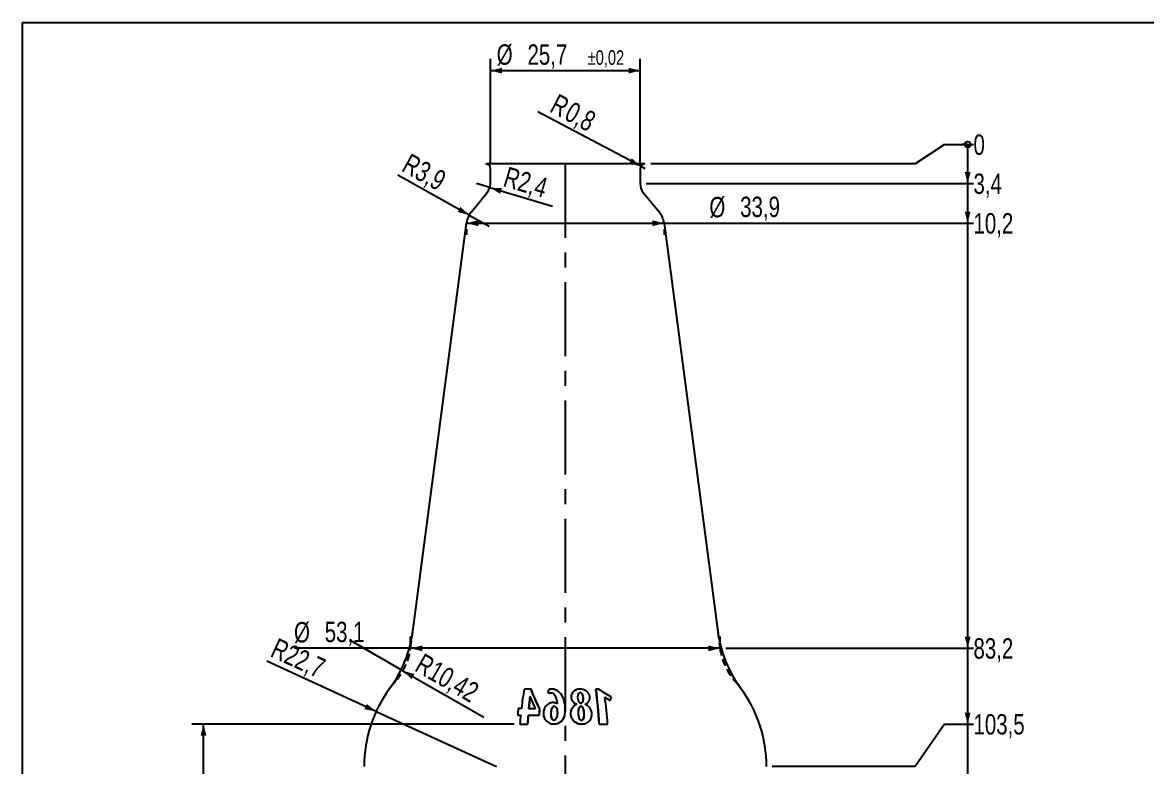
# Model space of a CAD drawing. Header units: millimetres. Extents: x 8 to 586, y 8 to 412.
# Drawn here: x 8 to 200.9, y 284.2 to 412 of the extents above; entities that cross this region are included whole.
import ezdxf

# ---------------------------------------------------------------- set-up
doc = ezdxf.new("R2010")
doc.units = ezdxf.units.MM
doc.linetypes.add('CENTERX2', pattern=[20.32, 12.7, -2.54, 2.54, -2.54])
doc.linetypes.add('HIDDEN', pattern=[1.905, 1.27, -0.635])
for name, color, linetype in [('CENTERLINE', 4, 'CENTERX2'), ('DIMENSIONS', 2, 'Continuous'), ('HIDDEN', 3, 'HIDDEN')]:
    doc.layers.add(name, color=color, linetype=linetype)
doc.layers.add('OUTLINE', color=7, linetype='Continuous', lineweight=25)
doc.styles.add('SLDTEXTSTYLE0', font='TXT', dxfattribs={"width": 0.75})
doc.dimstyles.new('SLDDIMSTYLE0', dxfattribs={"dimtxt": 3.5, "dimasz": 2, "dimexe": 0, "dimexo": 0.0625, "dimgap": 0.875, "dimtad": 1, "dimrnd": 1e-09, "dimzin": 12, "dimdsep": 46, "dimtxsty": 'SLDTEXTSTYLE0', "dimsah": 1, "dimcen": 0.09, "dimadec": 0, "dimazin": 3, "dimtfac": 1, "dimtofl": 0, "dimtmove": 0, "dimatfit": 3, "dimfxl": 0, "dimfrac": 2, "dimtolj": 1, "dimtzin": 12, "dimarcsym": 0})
doc.dimstyles.new('SLDDIMSTYLE1', dxfattribs={"dimtxt": 3.5, "dimasz": 2, "dimexe": 0, "dimexo": 0.0625, "dimgap": 0.875, "dimtad": 1, "dimrnd": 1e-09, "dimzin": 12, "dimdsep": 46, "dimtxsty": 'SLDTEXTSTYLE0', "dimsah": 1, "dimcen": 0, "dimadec": 0, "dimazin": 3, "dimtfac": 1, "dimtofl": 0, "dimtmove": 0, "dimatfit": 3, "dimfxl": 0, "dimfrac": 2, "dimtolj": 1, "dimtzin": 12, "dimarcsym": 0})
doc.dimstyles.new('SLDDIMSTYLE2', dxfattribs={"dimtxt": 3.5, "dimasz": 0.333333, "dimexe": 0, "dimexo": 0.0625, "dimgap": 0.875, "dimtad": 0, "dimtih": 1, "dimtoh": 1, "dimdec": 0, "dimrnd": 1e-09, "dimdsep": 46, "dimtxsty": 'SLDTEXTSTYLE0', "dimblk1": 'ORIGIN', "dimblk2": 'ORIGIN', "dimsah": 1, "dimcen": 0.09, "dimadec": 0, "dimazin": 2, "dimtfac": 1, "dimtdec": 0, "dimtofl": 0, "dimtmove": 0, "dimatfit": 3, "dimldrblk": 'ORIGIN', "dimfxl": 0, "dimfrac": 2, "dimtolj": 1, "dimtzin": 12, "dimarcsym": 0})
doc.dimstyles.new('SLDDIMSTYLE3', dxfattribs={"dimtxt": 3.5, "dimasz": 2, "dimexe": 0, "dimexo": 0.0625, "dimgap": 0.875, "dimtad": 0, "dimtih": 1, "dimtoh": 1, "dimrnd": 1e-09, "dimzin": 12, "dimdsep": 46, "dimtxsty": 'SLDTEXTSTYLE0', "dimsah": 1, "dimcen": 0.09, "dimadec": 0, "dimazin": 3, "dimtfac": 1, "dimtofl": 0, "dimtmove": 0, "dimatfit": 3, "dimfxl": 0, "dimfrac": 2, "dimtolj": 1, "dimtzin": 12, "dimarcsym": 0})
doc.dimstyles.new('SLDDIMSTYLE4', dxfattribs={"dimtxt": 3.5, "dimasz": 2, "dimexe": 0, "dimexo": 0.0625, "dimgap": 0.875, "dimtad": 0, "dimtih": 1, "dimtoh": 1, "dimrnd": 1e-09, "dimzin": 12, "dimdsep": 46, "dimtxsty": 'SLDTEXTSTYLE0', "dimsah": 1, "dimcen": 0.09, "dimadec": 0, "dimazin": 3, "dimtol": 1, "dimtp": 0.05, "dimtm": 0.05, "dimtfac": 1, "dimtofl": 0, "dimtmove": 0, "dimatfit": 3, "dimfxl": 0, "dimfrac": 2, "dimtolj": 1, "dimarcsym": 0})
doc.dimstyles.new('SLDDIMSTYLE5', dxfattribs={"dimtxt": 3.5, "dimasz": 2, "dimexe": 0, "dimexo": 0.0625, "dimgap": 0.875, "dimtad": 1, "dimrnd": 1e-09, "dimzin": 12, "dimdsep": 46, "dimtxsty": 'SLDTEXTSTYLE0', "dimsah": 1, "dimcen": 0.09, "dimadec": 0, "dimazin": 3, "dimtol": 1, "dimtp": 0.02, "dimtm": 0.02, "dimtfac": 1, "dimtofl": 0, "dimtmove": 0, "dimatfit": 3, "dimfxl": 0, "dimfrac": 2, "dimtolj": 1, "dimarcsym": 0})
doc.dimstyles.new('SLDDIMSTYLE6', dxfattribs={"dimtxt": 3.5, "dimasz": 2, "dimexe": 0, "dimexo": 0.0625, "dimgap": 0.875, "dimtad": 1, "dimrnd": 1e-09, "dimdsep": 46, "dimtxsty": 'SLDTEXTSTYLE0', "dimsah": 1, "dimcen": 0, "dimadec": 0, "dimazin": 2, "dimtfac": 1, "dimtofl": 0, "dimtmove": 0, "dimatfit": 3, "dimfxl": 0, "dimfrac": 2, "dimtolj": 1, "dimtzin": 12, "dimarcsym": 0})
doc.dimstyles.new('SLDDIMSTYLE8', dxfattribs={"dimtxt": 3.5, "dimasz": 2, "dimexe": 0, "dimexo": 0.0625, "dimgap": 0.875, "dimtad": 1, "dimrnd": 1e-09, "dimzin": 12, "dimdsep": 46, "dimtxsty": 'SLDTEXTSTYLE0', "dimsah": 1, "dimcen": 0, "dimadec": 0, "dimazin": 3, "dimtfac": 1, "dimtofl": 0, "dimtmove": 0, "dimatfit": 3, "dimfxl": 0, "dimfrac": 2, "dimtolj": 1, "dimtzin": 12, "dimarcsym": 0})

# ---------------------------------------------------------------- blocks, each defined once
blk = doc.blocks.new('_D')
at = {"layer": 'DIMENSIONS'}
for p, q in [((74.61, 305.53), (74.61, 306.53)), ((127.71, 305.53), (127.71, 306.53)), ((74.61, 304.53), (54.6, 304.53)), ((127.71, 304.53), (74.61, 304.53))]:
    blk.add_line(p, q, dxfattribs=at)
for points in [[(74.61, 304.53), (76.61, 304.03), (76.61, 305.03)], [(127.71, 304.53), (125.71, 305.03), (125.71, 304.03)]]:
    blk.add_solid(points, dxfattribs=at)
at = {"layer": 'DIMENSIONS', "char_height": 3.5, "attachment_point": 1, "style": 'SLDTEXTSTYLE0'}
for s, insert in [('%%c', (54.6, 309.04)), ('53,1', (59.87, 309.09))]:
    blk.add_mtext(s, dxfattribs=dict(at, insert=insert))
blk = doc.blocks.new('_D_1')
at = {"layer": 'DIMENSIONS'}
for q in [(64.28, 305.89), (87.15, 292.68)]:
    blk.add_line((73.3, 300.68), q, dxfattribs=at)
blk.add_solid([(73.3, 300.68), (74.78, 299.24), (75.28, 300.11)], dxfattribs=at)
at = {"layer": 'DIMENSIONS', "insert": (76.86, 303.8), "char_height": 3.5, "attachment_point": 1, "rotation": 330, "style": 'SLDTEXTSTYLE0'}
blk.add_mtext('R10,42', dxfattribs=at)
blk = doc.blocks.new('_Origin')
at = {"color": 0, "linetype": 'ByBlock', "lineweight": -2}
blk.add_line((0, 0), (-1, 0), dxfattribs=at)
blk.add_circle((0, 0), 0.5, dxfattribs=at)
blk = doc.blocks.new('_D_2')
at = {"layer": 'DIMENSIONS'}
for p, q in [((166.21, 391.04), (161.21, 387.73)), ((166.21, 391.04), (171.21, 391.04)), ((161.21, 387.73), (115.81, 387.73))]:
    blk.add_line(p, q, dxfattribs=at)
blk.add_blockref('_Origin', (170.21, 391.04), dxfattribs=at)
at = {"layer": 'DIMENSIONS', "insert": (171.21, 392.77), "char_height": 3.5, "attachment_point": 1, "style": 'SLDTEXTSTYLE0'}
blk.add_mtext('0', dxfattribs=at)
blk = doc.blocks.new('_D_3')
at = {"layer": 'DIMENSIONS'}
for p, q in [((170.21, 391.04), (170.21, 384.33)), ((115.01, 384.33), (171.21, 384.33))]:
    blk.add_line(p, q, dxfattribs=at)
blk.add_solid([(170.21, 384.33), (170.71, 386.33), (169.71, 386.33)], dxfattribs=at)
at = {"layer": 'DIMENSIONS', "insert": (171.21, 386.06), "char_height": 3.5, "attachment_point": 1, "style": 'SLDTEXTSTYLE0'}
blk.add_mtext('3,4', dxfattribs=at)
blk = doc.blocks.new('_D_4')
at = {"layer": 'DIMENSIONS'}
for p, q in [((170.21, 384.33), (170.21, 377.53)), ((119.11, 377.53), (171.21, 377.53))]:
    blk.add_line(p, q, dxfattribs=at)
blk.add_solid([(170.21, 377.53), (170.71, 379.53), (169.71, 379.53)], dxfattribs=at)
at = {"layer": 'DIMENSIONS', "insert": (171.21, 379.26), "char_height": 3.5, "attachment_point": 1, "style": 'SLDTEXTSTYLE0'}
blk.add_mtext('10,2', dxfattribs=at)
blk = doc.blocks.new('_D_5')
at = {"layer": 'DIMENSIONS'}
for p, q in [((170.21, 377.53), (170.21, 304.53)), ((128.71, 304.53), (171.21, 304.53))]:
    blk.add_line(p, q, dxfattribs=at)
blk.add_solid([(170.21, 304.53), (170.71, 306.53), (169.71, 306.53)], dxfattribs=at)
at = {"layer": 'DIMENSIONS', "insert": (171.21, 306.26), "char_height": 3.5, "attachment_point": 1, "style": 'SLDTEXTSTYLE0'}
blk.add_mtext('83,2', dxfattribs=at)
blk = doc.blocks.new('_D_6')
at = {"layer": 'DIMENSIONS'}
for p, q in [((170.21, 304.53), (170.21, 291.5)), ((166.21, 291.5), (161.21, 284.23)), ((166.21, 291.5), (171.21, 291.5)), ((161.21, 284.23), (136.68, 284.23))]:
    blk.add_line(p, q, dxfattribs=at)
blk.add_solid([(170.21, 291.5), (170.71, 293.5), (169.71, 293.5)], dxfattribs=at)
at = {"layer": 'DIMENSIONS', "insert": (171.21, 293.23), "char_height": 3.5, "attachment_point": 1, "style": 'SLDTEXTSTYLE0'}
blk.add_mtext('103,5', dxfattribs=at)
blk = doc.blocks.new('_D_7')
at = {"layer": 'DIMENSIONS'}
for p, q in [((170.21, 291.5), (170.21, 280.34)), ((166.21, 280.34), (161.21, 276.73)), ((166.21, 280.34), (171.21, 280.34)), ((161.21, 276.73), (136.68, 276.73))]:
    blk.add_line(p, q, dxfattribs=at)
blk.add_solid([(170.21, 280.34), (170.71, 282.34), (169.71, 282.34)], dxfattribs=at)
at = {"layer": 'DIMENSIONS', "insert": (171.21, 282.07), "char_height": 3.5, "attachment_point": 1, "style": 'SLDTEXTSTYLE0'}
blk.add_mtext('111', dxfattribs=at)
blk = doc.blocks.new('_D_8')
at = {"layer": 'DIMENSIONS'}
for p, q in [((170.21, 280.34), (170.21, 173.13)), ((134.28, 173.13), (171.21, 173.13))]:
    blk.add_line(p, q, dxfattribs=at)
blk.add_solid([(170.21, 173.13), (170.71, 175.13), (169.71, 175.13)], dxfattribs=at)
at = {"layer": 'DIMENSIONS', "insert": (171.21, 174.86), "char_height": 3.5, "attachment_point": 1, "style": 'SLDTEXTSTYLE0'}
blk.add_mtext('214,6', dxfattribs=at)
blk = doc.blocks.new('_D_9')
at = {"layer": 'DIMENSIONS'}
for p, q in [((170.21, 173.13), (170.21, 163.45)), ((166.21, 163.45), (161.21, 160.33)), ((166.21, 163.45), (171.21, 163.45)), ((161.21, 160.33), (136.68, 160.33))]:
    blk.add_line(p, q, dxfattribs=at)
blk.add_solid([(170.21, 163.45), (170.71, 165.45), (169.71, 165.45)], dxfattribs=at)
at = {"layer": 'DIMENSIONS', "insert": (171.21, 165.18), "char_height": 3.5, "attachment_point": 1, "style": 'SLDTEXTSTYLE0'}
blk.add_mtext('227,4', dxfattribs=at)
blk = doc.blocks.new('_D_10')
at = {"layer": 'DIMENSIONS'}
for p, q in [((170.21, 163.45), (170.21, 154.53)), ((136.68, 154.53), (171.21, 154.53))]:
    blk.add_line(p, q, dxfattribs=at)
blk.add_solid([(170.21, 154.53), (170.71, 156.53), (169.71, 156.53)], dxfattribs=at)
at = {"layer": 'DIMENSIONS', "insert": (171.21, 156.26), "char_height": 3.5, "attachment_point": 1, "style": 'SLDTEXTSTYLE0'}
blk.add_mtext('233,2', dxfattribs=at)
blk = doc.blocks.new('_D_11')
at = {"layer": 'DIMENSIONS'}
for p, q in [((170.21, 154.53), (170.21, 145.23)), ((134.88, 145.23), (171.21, 145.23))]:
    blk.add_line(p, q, dxfattribs=at)
blk.add_solid([(170.21, 145.23), (170.71, 147.23), (169.71, 147.23)], dxfattribs=at)
at = {"layer": 'DIMENSIONS', "attachment_point": 1, "style": 'SLDTEXTSTYLE0'}
for s, insert, char_height in [('242,5', (171.21, 146.96), 3.5), ('±0,05', (184.14, 145.95), 2.5)]:
    blk.add_mtext(s, dxfattribs=dict(at, insert=insert, char_height=char_height))
blk = doc.blocks.new('_D_12')
at = {"layer": 'DIMENSIONS'}
for p, q in [((88.31, 387.93), (88.31, 405.73)), ((114.01, 387.93), (114.01, 405.73)), ((88.31, 403.73), (114.01, 403.73))]:
    blk.add_line(p, q, dxfattribs=at)
for points in [[(88.31, 403.73), (90.31, 403.23), (90.31, 404.23)], [(114.01, 403.73), (112.01, 404.23), (112.01, 403.23)]]:
    blk.add_solid(points, dxfattribs=at)
at = {"layer": 'DIMENSIONS', "attachment_point": 1, "style": 'SLDTEXTSTYLE0'}
for s, insert, char_height in [('%%c', (89.39, 408.24), 3.5), ('25,7', (94.67, 408.24), 3.5), ('±0,02', (105, 407.23), 2.5)]:
    blk.add_mtext(s, dxfattribs=dict(at, insert=insert, char_height=char_height))
blk = doc.blocks.new('_D_13')
at = {"layer": 'DIMENSIONS'}
for q in [(96.43, 396.67), (114.81, 386.93)]:
    blk.add_line((114.1, 387.3), q, dxfattribs=at)
blk.add_solid([(114.1, 387.3), (112.57, 388.68), (112.1, 387.8)], dxfattribs=at)
at = {"layer": 'DIMENSIONS', "char_height": 3.5, "attachment_point": 1, "rotation": 332.0869, "style": 'SLDTEXTSTYLE0'}
for s, insert in [('R', (99.92, 399.87)), ('0,8', (102.42, 398.54))]:
    blk.add_mtext(s, dxfattribs=dict(at, insert=insert))
blk = doc.blocks.new('_D_19')
at = {"layer": 'DIMENSIONS'}
for q in [(49.91, 302.3), (89.33, 284.23)]:
    blk.add_line((68.7, 293.69), q, dxfattribs=at)
blk.add_solid([(68.7, 293.69), (67.09, 294.97), (66.67, 294.07)], dxfattribs=at)
at = {"layer": 'DIMENSIONS', "insert": (51.79, 306.39), "char_height": 3.5, "attachment_point": 1, "rotation": 335.3756, "style": 'SLDTEXTSTYLE0'}
blk.add_mtext('R22,7', dxfattribs=at)
blk = doc.blocks.new('_D_23')
at = {"layer": 'DIMENSIONS'}
for p, q in [((84.21, 377.53), (118.11, 377.53)), ((84.21, 376.53), (84.21, 375.53)), ((118.11, 377.53), (140.22, 377.53)), ((118.11, 376.53), (118.11, 375.53))]:
    blk.add_line(p, q, dxfattribs=at)
for points in [[(84.21, 377.53), (86.21, 377.03), (86.21, 378.03)], [(118.11, 377.53), (116.11, 378.03), (116.11, 377.03)]]:
    blk.add_solid(points, dxfattribs=at)
at = {"layer": 'DIMENSIONS', "char_height": 3.5, "attachment_point": 1, "style": 'SLDTEXTSTYLE0'}
for s, insert in [('%%c', (125.89, 382.04)), ('33,9', (131.17, 382.09))]:
    blk.add_mtext(s, dxfattribs=dict(at, insert=insert))
blk = doc.blocks.new('_D_24')
at = {"layer": 'DIMENSIONS'}
for q in [(72.39, 385.75), (88.07, 377.02)]:
    blk.add_line((84.67, 378.92), q, dxfattribs=at)
blk.add_solid([(84.67, 378.92), (83.16, 380.33), (82.68, 379.45)], dxfattribs=at)
at = {"layer": 'DIMENSIONS', "insert": (74.56, 389.65), "char_height": 3.5, "attachment_point": 1, "rotation": 330.8936, "style": 'SLDTEXTSTYLE0'}
blk.add_mtext('R3,9', dxfattribs=at)
blk = doc.blocks.new('_D_25')
at = {"layer": 'DIMENSIONS'}
for q in [(85.91, 384.33), (98.95, 380.43)]:
    blk.add_line((88.21, 383.64), q, dxfattribs=at)
blk.add_solid([(88.21, 383.64), (89.98, 382.59), (90.27, 383.55)], dxfattribs=at)
at = {"layer": 'DIMENSIONS', "insert": (91.31, 387.3), "char_height": 3.5, "attachment_point": 1, "rotation": 343.3516, "style": 'SLDTEXTSTYLE0'}
blk.add_mtext('R2,4', dxfattribs=at)
blk = doc.blocks.new('_D_28')
at = {"layer": 'DIMENSIONS'}
for p, q in [((92.37, 291.53), (37.06, 291.53)), ((39.06, 145.23), (39.06, 291.53)), ((67.43, 145.23), (37.06, 145.23))]:
    blk.add_line(p, q, dxfattribs=at)
for points in [[(39.06, 291.53), (38.56, 289.53), (39.56, 289.53)], [(39.06, 145.23), (39.56, 147.23), (38.56, 147.23)]]:
    blk.add_solid(points, dxfattribs=at)
at = {"layer": 'DIMENSIONS', "insert": (34.55, 212.56), "char_height": 3.5, "attachment_point": 1, "rotation": 90, "style": 'SLDTEXTSTYLE0'}
blk.add_mtext('146,3', dxfattribs=at)

msp = doc.modelspace()

# ---------------------------------------------------------------- linework, layer by layer
at = {"layer": 'CENTERLINE'}
msp.add_line((101.15775, 387.72801), (101.15775, 145.22979), dxfattribs=at)
at = {"layer": 'HIDDEN'}
for p, q in [((74.60775, 304.52801), (74.99117, 307.44364)), ((127.32432, 307.44364), (127.70775, 304.52801))]:
    msp.add_line(p, q, dxfattribs=at)
for centre, radius, start, end in [((54.14385, 310.1852), 21.02682, 323.5855473, 352.508203), ((148.17164, 310.1852), 21.02682, 187.491797, 216.4144527), ((64.27975, 305.88621), 10.41692, 319.1567302, 352.508203), ((138.03574, 305.88621), 10.41692, 187.491797, 220.8432698)]:
    msp.add_arc(centre, radius, start, end, dxfattribs=at)
at = {"layer": 'OUTLINE'}
for p, q in [((8, 412), (586, 412)), ((8, 8), (8, 412)), ((114.80775, 387.72801), (87.50774, 387.72801)), ((88.30775, 384.32801), (88.30775, 386.92801)), ((114.00774, 386.92801), (114.00774, 384.32801)), ((85.05317, 379.48564), (87.767, 382.81038)), ((114.54849, 382.81038), (117.26232, 379.48564)), ((74.99128, 307.44445), (84.20774, 377.52801)), ((118.10775, 377.52801), (127.32421, 307.44445)), ((128.44575, 301.81875), (128.81399, 301.97494)), ((95.29649, 297.53207), (94.09681, 297.53207)), ((106.85063, 297.53207), (106.41927, 297.53207)), ((95.08636, 296.27354), (95.13205, 296.27354)), ((98.56171, 296.8999), (98.54081, 296.8999)), ((103.74603, 296.93748), (103.72587, 296.93748)), ((107.94934, 296.13755), (108.00048, 296.13755)), ((93.63016, 294.20526), (93.08573, 294.20526)), ((94.86597, 294.20526), (94.90911, 294.20526)), ((94.90911, 294.20526), (96.05372, 294.20526)), ((96.72315, 294.20526), (96.75356, 294.20526)), ((99.27286, 294.5929), (99.25963, 294.5929)), ((99.66956, 295.04053), (99.68012, 295.04053)), ((99.69521, 295.03515), (99.70472, 295.03515)), ((103.11133, 294.92746), (103.09753, 294.92746)), ((103.81996, 295.10532), (103.83902, 295.10532)), ((103.86445, 294.59027), (103.84492, 294.59027)), ((92.95564, 293.0657), (93.50884, 293.0657)), ((93.37224, 291.52979), (94.69502, 291.52979)), ((94.76633, 293.0657), (94.80841, 293.0657)), ((94.80841, 293.0657), (96.68259, 293.0657)), ((99.2183, 292.17611), (99.23073, 292.17611)), ((101.09695, 293.18529), (101.09735, 293.18529)), ((103.93354, 292.1347), (103.95141, 292.1347)), ((106.9592, 291.52979), (108.42217, 291.52979))]:
    msp.add_line(p, q, dxfattribs=at)
for centre, radius, start, end in [((87.50774, 386.92801), 0.8, 0, 90), ((114.80775, 386.92801), 0.8, 90, 180), ((85.90775, 384.32801), 2.4, 320.7768242, 0), ((116.40775, 384.32801), 2.4, 180, 219.2231758), ((88.07445, 377.01951), 3.9, 140.7768242, 172.508203), ((114.24104, 377.01951), 3.9, 7.491797, 39.2231758), ((148.17469, 310.18643), 21.03, 187.491797, 216.4133778), ((89.33275, 284.22801), 22.7, 139.1567302, 143.5855473), ((112.98275, 284.22801), 22.7, 36.4144527, 40.8432698), ((89.33275, 284.22801), 22.7, 143.5866222, 180), ((156.12344, 287.13532), 62.89193, 170.4846806, 173.5454997), ((14.64237, 286.25101), 92.46763, 3.2726724, 7.0075454), ((13.84723, 286.27063), 93.29707, 3.2314814, 6.9328035), ((112.98275, 284.22801), 22.7, 0, 36.4133778), ((175.2868, 286.68168), 80.77199, 173.1799043, 174.6553851), ((174.00691, 286.72552), 79.45066, 173.0977755, 174.5979921), ((30.5958, 285.8717), 78.03178, 4.1581694, 7.5597388), ((162.16937, 285.74187), 69.60014, 173.0155353, 173.9597449), ((224.04007, 285.78703), 127.59492, 176.2170926, 176.729781), ((222.27383, 285.81539), 125.80034, 176.1759914, 176.6960145), ((173.33084, 285.19228), 80.20937, 174.3667249, 175.4682141), ((191.9254, 285.19218), 97.47758, 175.3670224, 176.2722222), ((190.75117, 285.2102), 96.26381, 175.3192365, 176.2358994)]:
    msp.add_arc(centre, radius, start, end, dxfattribs=at)
for points, knots in [([(71.0648, 297.70288), (72.10392, 299.11162), (72.98104, 300.67487), (74.31093, 303.97432), (74.76304, 305.70888), (74.99128, 307.44445)], [0, 0, 0, 0, 0.5, 0.5, 1, 1, 1, 1]), ([(98.57701, 297.51943), (98.50841, 297.51107), (98.44467, 297.48439), (98.3381, 297.41059), (98.29551, 297.3645), (98.19601, 297.21331), (98.16801, 297.09946), (98.17511, 296.98668)], [0, 0, 0, 0, 0.25, 0.25, 0.5, 0.5, 1, 1, 1, 1]), ([(100.76793, 296.05723), (100.68709, 296.26546), (100.58187, 296.46059), (100.31784, 296.82313), (100.15751, 296.991), (99.78463, 297.27092), (99.56762, 297.38551), (99.21048, 297.49026), (99.08462, 297.5142), (98.83309, 297.53588), (98.70583, 297.53422), (98.57701, 297.51943)], [0, 0, 0, 0, 0.25, 0.25, 0.5, 0.5, 0.75, 0.75, 0.875, 0.875, 1, 1, 1, 1]), ([(100.76501, 296.05722), (100.73571, 296.12696), (100.67712, 296.26643), (100.56526, 296.46751), (100.43495, 296.66102), (100.26136, 296.87135), (100.07508, 297.0478), (99.88278, 297.19011), (99.69706, 297.30422), (99.46152, 297.41492), (99.17305, 297.49679), (98.93598, 297.53504), (98.80041, 297.52814), (98.76585, 297.52638)], [0, 0, 0, 0, 0.090827051, 0.181648439, 0.274867292, 0.368070575, 0.502801839, 0.571847821, 0.640879301, 0.748073252, 0.858104782, 0.963820941, 1, 1, 1, 1]), ([(104.55851, 294.92746), (104.71055, 295.0055), (104.86107, 295.08443), (105.04887, 295.2457), (105.10515, 295.30552), (105.20112, 295.43224), (105.24162, 295.49969), (105.34437, 295.71201), (105.38283, 295.86211), (105.39544, 296.17094), (105.36933, 296.32439), (105.26361, 296.62187), (105.18337, 296.76195), (104.97405, 297.01874), (104.84905, 297.13226), (104.55777, 297.32473), (104.399, 297.39979), (104.05327, 297.50488), (103.87514, 297.53197), (103.5132, 297.53231), (103.33724, 297.50532), (103.00248, 297.40067), (102.85089, 297.32496), (102.58041, 297.13256), (102.46766, 297.01949), (102.28458, 296.76218), (102.21961, 296.6237), (102.14558, 296.32588), (102.13596, 296.17286), (102.17976, 295.86485), (102.23256, 295.71435), (102.39555, 295.4316), (102.50434, 295.3026), (102.77577, 295.08679), (102.93695, 295.00607), (103.09753, 294.92746)], [0, 0, 0, 0, 0.0625, 0.0625, 0.09375, 0.09375, 0.125, 0.125, 0.1875, 0.1875, 0.25, 0.25, 0.3125, 0.3125, 0.375, 0.375, 0.4375, 0.4375, 0.5, 0.5, 0.5625, 0.5625, 0.625, 0.625, 0.6875, 0.6875, 0.75, 0.75, 0.8125, 0.8125, 0.875, 0.875, 0.9375, 0.9375, 1, 1, 1, 1]), ([(103.71309, 297.53138), (103.70968, 297.53163), (103.61992, 297.53827), (103.44187, 297.51531), (103.19124, 297.46187), (102.95498, 297.36892), (102.73936, 297.24469), (102.54635, 297.08763), (102.38348, 296.90042), (102.25576, 296.6861), (102.17728, 296.45489), (102.14683, 296.21468), (102.16329, 295.97856), (102.23052, 295.74647), (102.33859, 295.53203), (102.48762, 295.33572), (102.67035, 295.16973), (102.88526, 295.03737), (103.0356, 294.96428), (103.11133, 294.92746)], [0, 0, 0, 0, 0.002367802, 0.062346979, 0.124094832, 0.18405676, 0.245602511, 0.30876154, 0.373608265, 0.439668848, 0.507818585, 0.571136628, 0.636313393, 0.698059694, 0.761730425, 0.821047677, 0.882437159, 0.940774545, 1, 1, 1, 1]), ([(99.68012, 295.04053), (99.57426, 295.09591), (99.46261, 295.1385), (99.226, 295.19458), (99.10242, 295.20717), (98.85716, 295.20013), (98.73265, 295.18008), (98.49709, 295.11135), (98.38287, 295.06197), (98.06761, 294.88111), (97.88963, 294.71609), (97.68215, 294.43412), (97.62261, 294.3339), (97.52471, 294.12784), (97.48571, 294.02118), (97.45682, 293.91079)], [0, 0, 0, 0, 0.125, 0.125, 0.25, 0.25, 0.375, 0.375, 0.5, 0.5, 0.75, 0.75, 0.875, 0.875, 1, 1, 1, 1]), ([(98.17511, 296.98668), (98.17776, 296.95542), (98.18923, 296.92496), (98.23661, 296.87792), (98.27549, 296.86427), (98.31299, 296.87235)], [0, 0, 0, 0, 0.5, 0.5, 1, 1, 1, 1]), ([(98.2907, 296.87235), (98.35603, 296.88569), (98.42757, 296.90029), (98.49952, 296.89827), (98.50577, 296.89809)], [0, 0, 0, 0, 0.913151238, 1, 1, 1, 1]), ([(98.31299, 296.87235), (98.42788, 296.89749), (98.54673, 296.90561), (98.77596, 296.88596), (98.88839, 296.85814), (98.99218, 296.81563)], [0, 0, 0, 0, 0.5, 0.5, 1, 1, 1, 1]), ([(99.66956, 295.04053), (99.60262, 295.07193), (99.46879, 295.13472), (99.24874, 295.18691), (99.09156, 295.20927), (99.01014, 295.20332), (99.00511, 295.20296)], [0, 0, 0, 0, 0.325884607, 0.651521271, 0.978480622, 1, 1, 1, 1]), ([(101.09695, 293.18529), (101.17258, 293.68402), (101.17481, 294.18164), (101.05728, 295.14647), (100.93777, 295.61398), (100.76501, 296.05723)], [0, 0, 0, 0, 0.5, 0.5, 1, 1, 1, 1]), ([(101.09735, 293.18529), (101.17253, 293.68432), (101.17467, 294.18193), (101.05794, 295.14664), (100.93933, 295.61402), (100.76793, 296.05723)], [0, 0, 0, 0, 0.5, 0.5, 1, 1, 1, 1]), ([(103.32372, 296.04305), (103.32928, 295.8657), (103.35766, 295.68611), (103.45235, 295.42787), (103.4945, 295.34232), (103.5826, 295.22836), (103.61605, 295.19192), (103.69816, 295.13216), (103.74752, 295.11012), (103.8526, 295.10208), (103.90483, 295.11536), (103.9902, 295.16573), (104.02402, 295.20051), (104.10948, 295.31143), (104.14581, 295.39689), (104.22461, 295.65444), (104.23805, 295.83503), (104.2184, 296.19135), (104.18288, 296.36855), (104.08653, 296.62144), (104.04709, 296.70492), (103.95823, 296.81652), (103.92419, 296.85059), (103.84237, 296.90842), (103.79508, 296.93254), (103.68965, 296.94118), (103.64046, 296.92204), (103.55965, 296.86977), (103.52715, 296.83673), (103.44621, 296.72859), (103.41367, 296.64665), (103.33634, 296.39627), (103.31817, 296.22039), (103.32372, 296.04305)], [0, 0, 0, 0, 0.125, 0.125, 0.1875, 0.1875, 0.21875, 0.21875, 0.25, 0.25, 0.28125, 0.28125, 0.3125, 0.3125, 0.375, 0.375, 0.5, 0.5, 0.625, 0.625, 0.6875, 0.6875, 0.71875, 0.71875, 0.75, 0.75, 0.78125, 0.78125, 0.8125, 0.8125, 0.875, 0.875, 1, 1, 1, 1]), ([(103.83892, 295.10801), (103.85534, 295.10783), (103.89747, 295.10738), (103.97046, 295.13722), (104.04193, 295.19507), (104.10171, 295.27278), (104.16338, 295.38543), (104.21539, 295.53786), (104.24625, 295.72063), (104.25659, 295.89793), (104.24886, 296.09988), (104.21646, 296.30254), (104.15886, 296.50262), (104.09366, 296.65617), (104.01038, 296.788), (103.92041, 296.87481), (103.83221, 296.92207), (103.77751, 296.94059), (103.74932, 296.93658), (103.74619, 296.93614)], [0, 0, 0, 0, 0.019668128, 0.050448526, 0.095540609, 0.13829532, 0.181148305, 0.270255328, 0.35958768, 0.439030264, 0.518487078, 0.642465436, 0.725213757, 0.807825284, 0.871144011, 0.934872299, 0.965333399, 0.99614896, 1, 1, 1, 1]), ([(107.94934, 296.13755), (108.02729, 296.08968), (108.10533, 296.04181), (108.18346, 295.99395), (108.26158, 295.94609), (108.33978, 295.89823), (108.41806, 295.85037), (108.57093, 295.75691), (108.72409, 295.66347), (108.87746, 295.57004)], [0, 0, 0, 0, 0.000277103387, 0.000277103387, 0.000277103387, 0.000554206664, 0.000554206664, 0.000554206664, 0.001095360568, 0.001095360568, 0.001095360568, 0.001095360568]), ([(108.00048, 296.13755), (108.07867, 296.08985), (108.23504, 295.99446), (108.53076, 295.81452), (108.74883, 295.68232), (108.88826, 295.59778)], [0, 0, 0, 0, 0.265033299, 0.530066172, 1, 1, 1, 1]), ([(108.87746, 295.57004), (108.89633, 295.6182), (108.91504, 295.6663), (108.93358, 295.71431), (108.9614, 295.78635), (108.98885, 295.85823), (109.01592, 295.92994), (109.043, 296.00165), (109.06971, 296.0732), (109.09603, 296.14458)], [0, 0, 0, 0, 0.0001847613739, 0.0001847613739, 0.0001847613739, 0.000461950494, 0.000461950494, 0.000461950494, 0.0007391857448, 0.0007391857448, 0.0007391857448, 0.0007391857448]), ([(97.45682, 293.91079), (97.42875, 293.66827), (97.39985, 293.42379), (97.41851, 293.05497), (97.43676, 292.93115), (97.50326, 292.69461), (97.5509, 292.58053), (97.67219, 292.35985), (97.74423, 292.25721), (97.90931, 292.06616), (98.00375, 291.97698), (98.20853, 291.82171), (98.31861, 291.75449), (98.55603, 291.64358), (98.68312, 291.60071), (98.94116, 291.54446), (99.07506, 291.53018), (99.34424, 291.53059), (99.47715, 291.54491), (99.73958, 291.60194), (99.86853, 291.64529), (100.11015, 291.75588), (100.22566, 291.82435), (100.43821, 291.98144), (100.53471, 292.06917), (100.70824, 292.26278), (100.78454, 292.36821), (100.91365, 292.58705), (100.96718, 292.70236), (101.04966, 292.94069), (101.07485, 293.06292), (101.09735, 293.18529)], [0, 0, 0, 0, 0.125, 0.125, 0.1875, 0.1875, 0.25, 0.25, 0.3125, 0.3125, 0.375, 0.375, 0.4375, 0.4375, 0.5, 0.5, 0.5625, 0.5625, 0.625, 0.625, 0.6875, 0.6875, 0.75, 0.75, 0.8125, 0.8125, 0.875, 0.875, 0.9375, 0.9375, 1, 1, 1, 1]), ([(99.2597, 294.59044), (99.24553, 294.59073), (99.20836, 294.59149), (99.1354, 294.56258), (99.05484, 294.50312), (98.97863, 294.41808), (98.90301, 294.30447), (98.83428, 294.16047), (98.77856, 293.98728), (98.73394, 293.79442), (98.69915, 293.5826), (98.69287, 293.42877), (98.68973, 293.35185)], [0, 0, 0, 0, 0.026989958, 0.070785542, 0.146991949, 0.223228358, 0.299647476, 0.425504284, 0.552081237, 0.678593684, 0.839290413, 1, 1, 1, 1]), ([(98.68973, 293.35185), (98.69031, 293.28328), (98.69147, 293.14615), (98.72092, 292.8942), (98.76959, 292.67213), (98.8365, 292.48358), (98.90241, 292.36171), (98.99886, 292.2575), (99.10859, 292.19747), (99.18193, 292.17287), (99.21381, 292.1775), (99.21805, 292.17812)], [0, 0, 0, 0, 0.150210346, 0.3004081539, 0.5534592947, 0.642747798, 0.7317358861, 0.8498755385, 0.9353927946, 0.9914114209, 1, 1, 1, 1]), ([(98.70614, 293.35185), (98.70246, 293.11743), (98.73213, 292.88266), (98.81182, 292.59728), (98.82979, 292.54046), (98.87749, 292.43185), (98.90811, 292.37916), (98.98655, 292.28684), (99.03405, 292.24592), (99.14368, 292.18667), (99.20948, 292.16821), (99.33519, 292.19136), (99.39107, 292.22871), (99.48337, 292.3126), (99.52242, 292.36176), (99.62211, 292.51505), (99.66427, 292.62936), (99.76508, 292.97331), (99.79615, 293.20988), (99.79356, 293.67695), (99.7592, 293.90745), (99.66572, 294.2403), (99.62518, 294.35196), (99.51121, 294.4854), (99.46478, 294.52529), (99.35633, 294.58333), (99.29114, 294.6015), (99.16432, 294.57557), (99.11148, 294.53753), (99.02205, 294.45305), (98.98548, 294.40567), (98.88863, 294.25522), (98.84704, 294.14613), (98.77934, 293.92531), (98.75324, 293.81192), (98.71761, 293.58329), (98.70798, 293.46906), (98.70614, 293.35185)], [0, 0, 0, 0, 0.125, 0.125, 0.15625, 0.15625, 0.1875, 0.1875, 0.21875, 0.21875, 0.25, 0.25, 0.28125, 0.28125, 0.3125, 0.3125, 0.375, 0.375, 0.5, 0.5, 0.625, 0.625, 0.6875, 0.6875, 0.71875, 0.71875, 0.75, 0.75, 0.78125, 0.78125, 0.8125, 0.8125, 0.875, 0.875, 0.9375, 0.9375, 1, 1, 1, 1]), ([(99.75736, 295.10293), (99.7581, 295.09575), (99.75779, 295.08839), (99.75627, 295.08126), (99.75475, 295.07413), (99.75197, 295.06705), (99.74792, 295.06068), (99.74461, 295.05549), (99.74038, 295.05063), (99.73537, 295.04662), (99.73123, 295.04329), (99.72645, 295.04047), (99.72133, 295.03849), (99.71619, 295.0365), (99.71055, 295.03532), (99.70498, 295.03513), (99.70001, 295.03496), (99.69496, 295.03555), (99.69023, 295.0368), (99.68672, 295.03771), (99.68332, 295.03899), (99.68012, 295.04053)], [0, 0, 0, 0, 0.000024686258, 0.000024686258, 0.000024686258, 0.0000494651152, 0.0000494651152, 0.0000494651152, 0.0000696083726, 0.0000696083726, 0.0000696083726, 0.000086252318, 0.000086252318, 0.000086252318, 0.0001030256533, 0.0001030256533, 0.0001030256533, 0.0001179169487, 0.0001179169487, 0.0001179169487, 0.0001288772167, 0.0001288772167, 0.0001288772167, 0.0001288772167]), ([(103.09753, 294.92746), (102.91883, 294.82632), (102.73979, 294.72444), (102.51792, 294.51951), (102.45073, 294.4427), (102.3338, 294.28279), (102.28324, 294.19882), (102.15184, 293.93638), (102.09168, 293.74473), (102.04028, 293.35615), (102.04793, 293.15341), (102.1117, 292.8615), (102.14157, 292.76566), (102.21961, 292.57718), (102.26801, 292.4853), (102.37888, 292.31197), (102.44192, 292.22969), (102.58407, 292.07446), (102.66309, 292.00222), (102.91435, 291.80772), (103.10812, 291.70385), (103.51545, 291.56576), (103.73389, 291.53004), (104.16317, 291.52954), (104.3793, 291.56481), (104.77805, 291.70085), (104.96552, 291.8038), (105.28495, 292.06055), (105.42017, 292.21843), (105.6176, 292.56545), (105.68143, 292.75838), (105.74145, 293.14966), (105.73746, 293.35125), (105.65961, 293.74083), (105.58453, 293.93204), (105.38128, 294.28387), (105.25137, 294.44937), (104.93771, 294.72075), (104.74734, 294.8254), (104.55851, 294.92746)], [0, 0, 0, 0, 0.0625, 0.0625, 0.09375, 0.09375, 0.125, 0.125, 0.1875, 0.1875, 0.25, 0.25, 0.28125, 0.28125, 0.3125, 0.3125, 0.34375, 0.34375, 0.375, 0.375, 0.4375, 0.4375, 0.5, 0.5, 0.5625, 0.5625, 0.625, 0.625, 0.6875, 0.6875, 0.75, 0.75, 0.8125, 0.8125, 0.875, 0.875, 0.9375, 0.9375, 1, 1, 1, 1]), ([(103.11133, 294.92746), (103.03818, 294.88584), (102.89189, 294.8026), (102.6839, 294.66222), (102.49917, 294.49489), (102.34909, 294.29898), (102.22721, 294.08498), (102.12705, 293.8353), (102.06252, 293.54976), (102.05098, 293.2671), (102.08017, 293.01947), (102.13199, 292.8098), (102.2211, 292.57956), (102.36152, 292.33746), (102.56007, 292.09909), (102.79697, 291.89752), (103.06163, 291.73644), (103.3502, 291.61755), (103.65344, 291.54959), (103.86314, 291.52198), (103.96734, 291.52987), (103.96859, 291.52997)], [0, 0, 0, 0, 0.050995863, 0.101986991, 0.152610086, 0.204218094, 0.256083371, 0.307756227, 0.37434396, 0.440920079, 0.485487977, 0.530209491, 0.574753724, 0.636951601, 0.699142294, 0.759312212, 0.819485257, 0.879322879, 0.939161347, 0.999264594, 1, 1, 1, 1]), ([(103.42078, 293.35759), (103.42941, 293.12437), (103.46218, 292.88922), (103.55956, 292.54447), (103.60033, 292.43002), (103.69264, 292.27202), (103.72943, 292.21948), (103.83266, 292.1478), (103.89876, 292.12913), (104.02346, 292.14338), (104.08158, 292.17494), (104.16198, 292.26494), (104.18738, 292.31901), (104.25996, 292.47985), (104.29537, 292.59196), (104.36855, 292.93423), (104.37506, 293.16867), (104.3487, 293.6305), (104.31439, 293.85949), (104.20994, 294.1918), (104.16596, 294.30051), (104.07824, 294.45372), (104.04508, 294.5054), (103.94554, 294.57771), (103.87957, 294.59577), (103.75565, 294.58158), (103.69916, 294.55007), (103.62265, 294.46253), (103.59866, 294.41087), (103.53085, 294.256), (103.49868, 294.14751), (103.45096, 293.927), (103.43531, 293.81436), (103.41811, 293.58721), (103.41647, 293.47421), (103.42078, 293.35759)], [0, 0, 0, 0, 0.125, 0.125, 0.1875, 0.1875, 0.21875, 0.21875, 0.25, 0.25, 0.28125, 0.28125, 0.3125, 0.3125, 0.375, 0.375, 0.5, 0.5, 0.625, 0.625, 0.6875, 0.6875, 0.71875, 0.71875, 0.75, 0.75, 0.78125, 0.78125, 0.8125, 0.8125, 0.875, 0.875, 0.9375, 0.9375, 1, 1, 1, 1]), ([(103.95117, 292.13698), (103.9742, 292.13796), (104.02378, 292.1401), (104.09435, 292.17424), (104.16132, 292.23674), (104.21296, 292.32594), (104.26341, 292.44495), (104.31236, 292.58333), (104.36286, 292.79508), (104.38916, 293.03905), (104.39056, 293.31091), (104.37293, 293.57003), (104.33328, 293.84082), (104.26069, 294.11989), (104.17078, 294.33235), (104.08629, 294.4747), (104.01993, 294.54426), (103.94255, 294.58321), (103.89009, 294.58763), (103.86438, 294.58979)], [0, 0, 0, 0, 0.022743722, 0.048965382, 0.077566996, 0.117051907, 0.15678711, 0.215031628, 0.273294257, 0.389464669, 0.477710275, 0.565971622, 0.669628675, 0.773202702, 0.876540223, 0.915894646, 0.948276789, 0.974649477, 1, 1, 1, 1]), ([(99.1944, 291.53474), (99.26806, 291.53551), (99.44046, 291.53729), (99.70871, 291.59338), (99.98869, 291.69519), (100.24989, 291.84011), (100.48451, 292.02222), (100.69245, 292.24077), (100.86436, 292.49162), (100.98483, 292.74145), (101.05615, 292.97558), (101.08334, 293.11535), (101.09695, 293.18529)], [0, 0, 0, 0, 0.07804815, 0.18268766, 0.288232623, 0.393805564, 0.500902137, 0.608006307, 0.722369355, 0.836738054, 0.918307338, 1, 1, 1, 1])]:
    msp.add_open_spline(points, degree=3, knots=knots, dxfattribs=at)
for points in [[(96.72315, 294.20526), (96.15649, 295.35089), (95.65756, 296.46498), (95.24872, 297.53207)], [(96.75356, 294.20526), (96.19155, 295.35207), (95.69834, 296.46634), (95.29649, 297.53207)], [(109.09603, 296.14458), (108.33857, 296.60719), (107.58789, 297.06978), (106.85063, 297.53207)], [(96.05372, 294.20526), (95.7181, 294.90796), (95.4091, 295.59854), (95.13205, 296.27354)], [(98.99218, 296.81563), (99.13885, 296.75465), (99.24407, 296.64231), (99.30834, 296.51514)], [(99.30834, 296.51514), (99.52931, 296.07609), (99.6817, 295.60086), (99.75736, 295.10293)]]:
    msp.add_open_spline(points, degree=3, dxfattribs=at)

# ---------------------------------------------------------------- dimensions: what is measured, and where the dimension line sits
at = {"layer": 'DIMENSIONS'}
for base, p1, p2, dimstyle, picture, middle in [((114.00775, 403.72801), (88.30775, 386.92801), (114.00775, 386.92801), 'SLDDIMSTYLE5', '_D_12', (101.15775, 403.72801)), ((118.10775, 377.52801), (84.20774, 377.52801), (118.10775, 377.52801), 'SLDDIMSTYLE0', '_D_23', (133.05873, 377.52801)), ((74.60775, 304.52801), (127.70775, 304.52801), (74.60775, 304.52801), 'SLDDIMSTYLE0', '_D', (61.76098, 304.52801))]:
    dim = msp.add_linear_dim(base=base, p1=p1, p2=p2, text='%%c<>', dimstyle=dimstyle, dxfattribs=at)
    dim.commit()
    dim.dimension.update_dxf_attribs({"geometry": picture, "text_midpoint": middle, "dimtype": 160})
for center, mpoint, dimstyle, picture, middle in [((114.80775, 386.92801), (114.10082, 387.30251), 'SLDDIMSTYLE6', '_D_13', (101.71228, 393.86555)), ((88.07445, 377.01951), (84.66695, 378.9166), 'SLDDIMSTYLE1', '_D_24', (76.20976, 383.62505)), ((85.90775, 384.32801), (88.20714, 383.64041), 'SLDDIMSTYLE1', '_D_25', (94.87106, 381.6477)), ((89.33275, 284.22801), (68.69711, 293.68637), 'SLDDIMSTYLE8', '_D_19', (55.22046, 299.86341)), ((64.27975, 305.88621), (73.30107, 300.67775), 'SLDDIMSTYLE1', '_D_1', (81.05387, 296.20168))]:
    dim = msp.add_radius_dim(center=center, mpoint=mpoint, dimstyle=dimstyle, dxfattribs=at)
    dim.commit()
    dim.dimension.update_dxf_attribs({"geometry": picture, "text_midpoint": middle, "dimtype": 164})
for feature_location, offset, origin, dimstyle, picture, middle in [((114.8077450008, 387.7280061361), (56.4052372572, 3.311812491), (114.8077450008, 387.7280061361), 'SLDDIMSTYLE2', '_D_2', (172.5060378547, 391.0398186271)), ((114.00775, 384.32801), (57.20524, 0), (114.80775, 387.72801), 'SLDDIMSTYLE3', '_D_3', (174.44562, 384.32801)), ((118.10775, 377.52801), (53.10524, 0), (114.80775, 387.72801), 'SLDDIMSTYLE3', '_D_4', (175.73868, 377.52801)), ((127.70775, 304.52801), (43.50524, 0), (114.80775, 387.72801), 'SLDDIMSTYLE3', '_D_5', (175.73868, 304.52801)), ((135.68275, 284.22801), (35.53024, 7.27107), (114.80775, 387.72801), 'SLDDIMSTYLE3', '_D_6', (177.03173, 291.49907)), ((135.68275, 276.72801), (35.53024, 3.61181), (114.80775, 387.72801), 'SLDDIMSTYLE3', '_D_7', (175.09215, 280.33982)), ((133.28275, 173.12979), (37.93024, 0), (114.80775, 387.72801), 'SLDDIMSTYLE3', '_D_8', (177.03173, 173.12979)), ((135.68275, 160.32979), (35.53024, 3.1172), (114.80775, 387.72801), 'SLDDIMSTYLE3', '_D_9', (177.03173, 163.44699)), ((135.68275, 154.52979), (35.53024, 0), (114.80775, 387.72801), 'SLDDIMSTYLE3', '_D_10', (177.03173, 154.52979)), ((133.88275, 145.22979), (37.33024, 0), (114.80775, 387.72801), 'SLDDIMSTYLE4', '_D_11', (181.82583, 145.22979))]:
    dim = msp.add_ordinate_dim(feature_location=feature_location, offset=offset, dtype=0, origin=origin, dimstyle=dimstyle, dxfattribs=at)
    dim.commit()
    dim.dimension.update_dxf_attribs({"geometry": picture, "text_midpoint": middle})
dim = msp.add_linear_dim(base=(39.06388, 291.52979), p1=(68.43275, 145.22979), p2=(93.37224, 291.52979), angle=90, dimstyle='SLDDIMSTYLE0', dxfattribs=at)
dim.commit()
dim.dimension.update_dxf_attribs({"geometry": '_D_28', "text_midpoint": (39.06388, 218.37979), "dimtype": 160})

doc.saveas('drawing.dxf')
